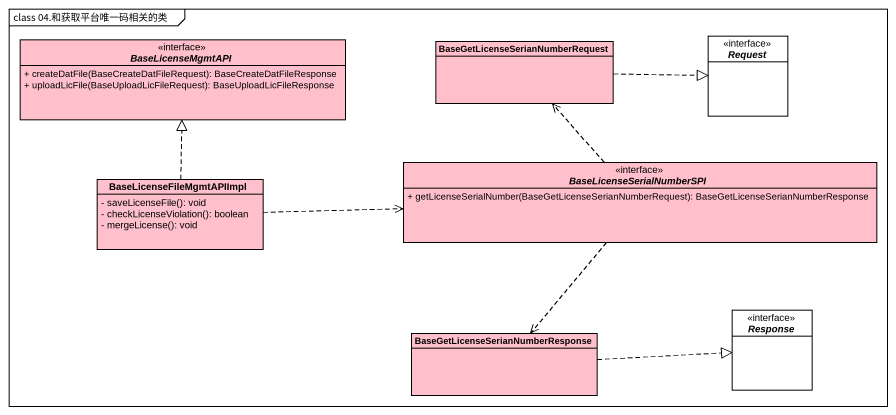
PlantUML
@startuml
mainframe class 04.和获取平台唯一码相关的类
hide circle
hide empty members
skinparam classAttributeIconSize 0
interface BaseLicenseMgmtAPI <<interface>> #FFC0CB {
  + createDatFile(BaseCreateDatFileRequest): BaseCreateDatFileResponse
  + uploadLicFile(BaseUploadLicFileRequest): BaseUploadLicFileResponse
}
class "BaseGetLicenseSerianNumberRequest" as BaseGetLicenseSerianNumberRe #FFC0CB
interface Request <<interface>> #FFFFFF
class BaseLicenseFileMgmtAPIImpl #FFC0CB {
  - saveLicenseFile(): void
  - checkLicenseViolation(): boolean
  - mergeLicense(): void
}
interface BaseLicenseSerialNumberSPI <<interface>> #FFC0CB {
  + getLicenseSerialNumber(BaseGetLicenseSerianNumberRequest): BaseGetLicenseSerianNumberResponse
}
class "BaseGetLicenseSerianNumberResponse" as BaseGetLicenseSerianNumberRe_2 #FFC0CB
interface Response <<interface>> #FFFFFF
BaseGetLicenseSerianNumberRe .right.|> Request
BaseLicenseFileMgmtAPIImpl .up.|> BaseLicenseMgmtAPI
BaseLicenseFileMgmtAPIImpl .right.> BaseLicenseSerialNumberSPI
BaseLicenseSerialNumberSPI .up.> BaseGetLicenseSerianNumberRe
BaseLicenseSerialNumberSPI ..> BaseGetLicenseSerianNumberRe_2
BaseGetLicenseSerianNumberRe_2 .right.|> Response
@enduml
